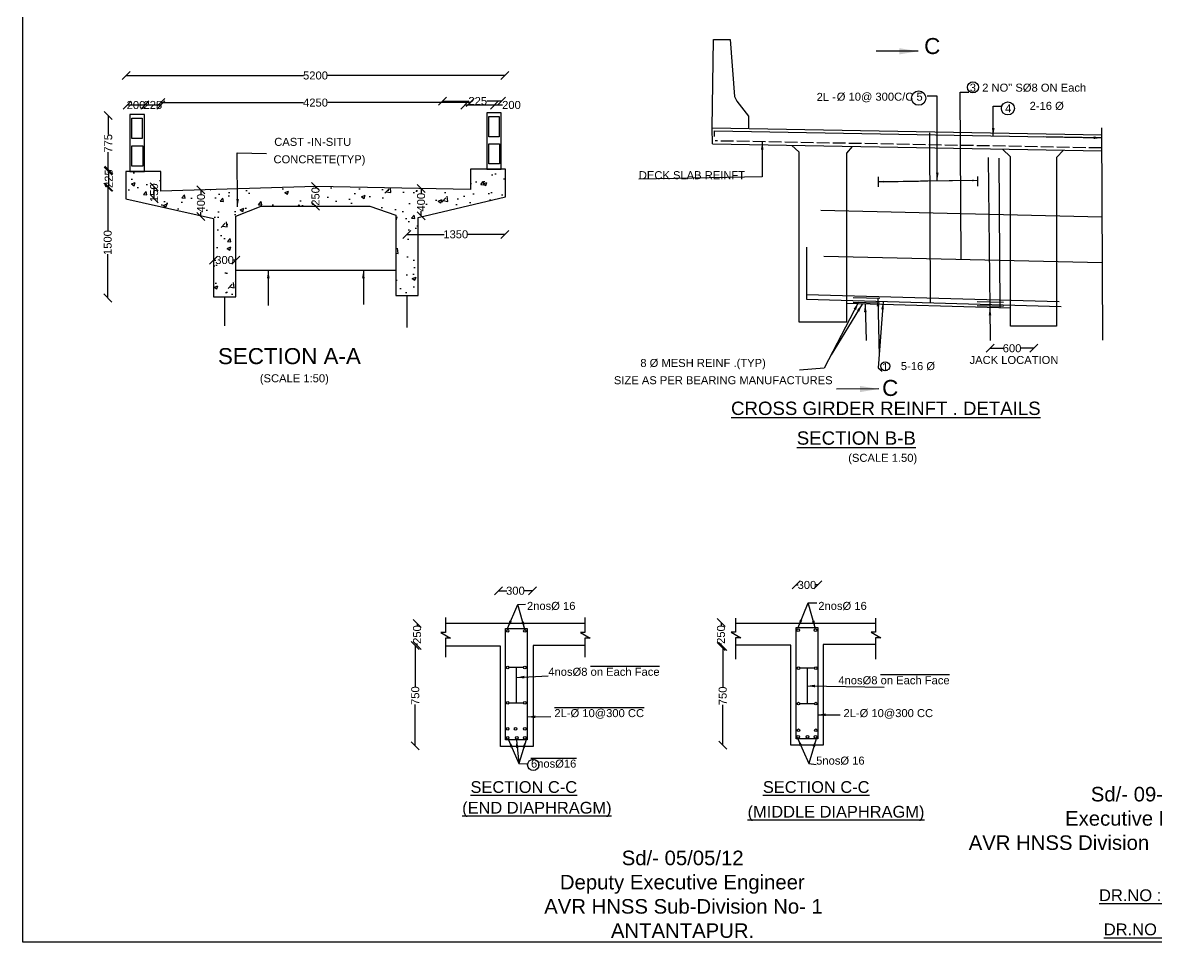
# Model space of a CAD drawing. Header units: millimetres. Extents: x 5124 to 2829911, y 2311 to 44675674.
# Drawn here: x 2810921 to 2821542, y 44661532 to 44670142 of the extents above; entities that cross this region are included whole.
import ezdxf

# ---------------------------------------------------------------- set-up
doc = ezdxf.new("R2010")
doc.units = ezdxf.units.MM
doc.header["$MEASUREMENT"] = 0
doc.linetypes.add('ACAD_ISO02W100', pattern=[15, 12, -3])
for name, color, linetype in [('DIMENSION', 7, 'Continuous'), ('DRAWING', 2, 'Continuous'), ('TEXT', 7, 'Continuous')]:
    doc.layers.add(name, color=color, linetype=linetype)
doc.styles.get("Standard").update_dxf_attribs({"font": 'arial.ttf', "height": 75})
doc.dimstyles.get("Standard").update_dxf_attribs({"dimtxt": 75, "dimasz": 75, "dimexe": 0.18, "dimexo": 0.0625, "dimgap": 0.09, "dimtad": 0, "dimdec": 0, "dimzin": 0, "dimdsep": 46, "dimtxsty": 'Standard', "dimblk": 'OBLIQUE', "dimcen": 0.09, "dimse1": 1, "dimse2": 1, "dimadec": 0, "dimazin": 0, "dimtfac": 1, "dimtdec": 0, "dimtofl": 0, "dimtmove": 0, "dimatfit": 3, "dimfxl": 1, "dimtolj": 1, "dimtzin": 0, "dimarcsym": 0})

# ---------------------------------------------------------------- blocks, each defined once
blk = doc.blocks.new('_Oblique')
at = {"color": 0, "linetype": 'ByBlock', "lineweight": -2}
blk.add_line((-0.5, -0.5), (0.5, 0.5), dxfattribs=at)
blk = doc.blocks.new('*D22')
at = {"layer": 'Defpoints', "color": 0, "transparency": 16777216}
for p in [(2815439, 44669647), (2811890, 44669602), (2815439, 44669602)]:
    blk.add_point(p, dxfattribs=at)
at = {"layer": 'DIMENSION', "color": 0, "lineweight": -2, "transparency": 16777216}
for p, q in [((2811890, 44669647), (2813553, 44669647)), ((2815439, 44669647), (2813777, 44669647))]:
    blk.add_line(p, q, dxfattribs=at)
at = {"layer": 'DIMENSION', "color": 0, "lineweight": -2, "transparency": 16777216, "xscale": 75, "yscale": 75, "zscale": 75, "rotation": 180}
blk.add_blockref('_Oblique', (2811890, 44669647), dxfattribs=at)
at = {"layer": 'DIMENSION', "color": 0, "lineweight": -2, "transparency": 16777216, "xscale": 75, "yscale": 75, "zscale": 75}
blk.add_blockref('_Oblique', (2815439, 44669647), dxfattribs=at)
at = {"layer": 'DIMENSION', "color": 0, "transparency": 16777216, "insert": (2813665, 44669647), "char_height": 75, "attachment_point": 5}
blk.add_mtext('\\A1;5200', dxfattribs=at)
blk = doc.blocks.new('*D23')
at = {"layer": 'Defpoints', "color": 0, "transparency": 16777216}
for p in [(2811901, 44669372), (2811901, 44669370), (2812066, 44669372)]:
    blk.add_point(p, dxfattribs=at)
at = {"layer": 'DIMENSION', "color": 0, "lineweight": -2, "transparency": 16777216}
blk.add_line((2812066, 44669370), (2811901, 44669370), dxfattribs=at)
at = {"layer": 'DIMENSION', "color": 0, "lineweight": -2, "transparency": 16777216, "xscale": 75, "yscale": 75, "zscale": 75, "rotation": 180}
blk.add_blockref('_Oblique', (2811901, 44669370), dxfattribs=at)
at = {"layer": 'DIMENSION', "color": 0, "lineweight": -2, "transparency": 16777216, "xscale": 75, "yscale": 75, "zscale": 75}
blk.add_blockref('_Oblique', (2812066, 44669370), dxfattribs=at)
at = {"layer": 'DIMENSION', "color": 0, "transparency": 16777216, "insert": (2811983, 44669370), "char_height": 75, "attachment_point": 5}
blk.add_mtext('\\A1;200', dxfattribs=at)
blk = doc.blocks.new('*D24')
at = {"layer": 'Defpoints', "color": 0, "transparency": 16777216}
for p in [(2812066, 44669370), (2812217, 44669371), (2812217, 44669370)]:
    blk.add_point(p, dxfattribs=at)
at = {"layer": 'DIMENSION', "color": 0, "lineweight": -2, "transparency": 16777216}
blk.add_line((2812066, 44669371), (2812217, 44669371), dxfattribs=at)
at = {"layer": 'DIMENSION', "color": 0, "lineweight": -2, "transparency": 16777216, "xscale": 75, "yscale": 75, "zscale": 75, "rotation": 180}
blk.add_blockref('_Oblique', (2812066, 44669371), dxfattribs=at)
at = {"layer": 'DIMENSION', "color": 0, "lineweight": -2, "transparency": 16777216, "xscale": 75, "yscale": 75, "zscale": 75}
blk.add_blockref('_Oblique', (2812217, 44669371), dxfattribs=at)
at = {"layer": 'DIMENSION', "color": 0, "transparency": 16777216, "insert": (2812141, 44669371), "char_height": 75, "attachment_point": 5}
blk.add_mtext('\\A1;225', dxfattribs=at)
blk = doc.blocks.new('*D25')
at = {"layer": 'Defpoints', "color": 0, "transparency": 16777216}
for p in [(2812217, 44669370), (2815114, 44669393), (2815114, 44669370)]:
    blk.add_point(p, dxfattribs=at)
at = {"layer": 'DIMENSION', "color": 0, "lineweight": -2, "transparency": 16777216}
for p, q in [((2812217, 44669393), (2813552, 44669393)), ((2815114, 44669393), (2813779, 44669393))]:
    blk.add_line(p, q, dxfattribs=at)
at = {"layer": 'DIMENSION', "color": 0, "lineweight": -2, "transparency": 16777216, "xscale": 75, "yscale": 75, "zscale": 75, "rotation": 180}
blk.add_blockref('_Oblique', (2812217, 44669393), dxfattribs=at)
at = {"layer": 'DIMENSION', "color": 0, "lineweight": -2, "transparency": 16777216, "xscale": 75, "yscale": 75, "zscale": 75}
blk.add_blockref('_Oblique', (2815114, 44669393), dxfattribs=at)
at = {"layer": 'DIMENSION', "color": 0, "transparency": 16777216, "insert": (2813665, 44669393), "char_height": 75, "attachment_point": 5}
blk.add_mtext('\\A1;4250', dxfattribs=at)
blk = doc.blocks.new('*D26')
at = {"layer": 'Defpoints', "color": 0, "transparency": 16777216}
for p in [(2815064, 44669393), (2815342, 44669371), (2815342, 44669371)]:
    blk.add_point(p, dxfattribs=at)
at = {"layer": 'DIMENSION', "color": 0, "lineweight": -2, "transparency": 16777216}
for p, q in [((2815064, 44669371), (2815342, 44669371)), ((2815342, 44669371), (2815417, 44669371))]:
    blk.add_line(p, q, dxfattribs=at)
at = {"layer": 'DIMENSION', "color": 0, "lineweight": -2, "transparency": 16777216, "xscale": 75, "yscale": 75, "zscale": 75, "rotation": 180}
blk.add_blockref('_Oblique', (2815064, 44669371), dxfattribs=at)
at = {"layer": 'DIMENSION', "color": 0, "lineweight": -2, "transparency": 16777216, "xscale": 75, "yscale": 75, "zscale": 75}
blk.add_blockref('_Oblique', (2815342, 44669371), dxfattribs=at)
at = {"layer": 'DIMENSION', "color": 0, "transparency": 16777216, "insert": (2815501, 44669371), "char_height": 75, "attachment_point": 5}
blk.add_mtext('\\A1;200', dxfattribs=at)
blk = doc.blocks.new('*D27')
at = {"layer": 'Defpoints', "color": 0, "transparency": 16777216}
for p in [(2814856, 44669408), (2814856, 44669393), (2815407, 44669371)]:
    blk.add_point(p, dxfattribs=at)
at = {"layer": 'DIMENSION', "color": 0, "lineweight": -2, "transparency": 16777216}
for p, q in [((2814856, 44669408), (2815101, 44669408)), ((2815407, 44669408), (2815269, 44669408))]:
    blk.add_line(p, q, dxfattribs=at)
at = {"layer": 'DIMENSION', "color": 0, "lineweight": -2, "transparency": 16777216, "xscale": 75, "yscale": 75, "zscale": 75, "rotation": 180}
blk.add_blockref('_Oblique', (2814856, 44669408), dxfattribs=at)
at = {"layer": 'DIMENSION', "color": 0, "lineweight": -2, "transparency": 16777216, "xscale": 75, "yscale": 75, "zscale": 75}
blk.add_blockref('_Oblique', (2815407, 44669408), dxfattribs=at)
at = {"layer": 'DIMENSION', "color": 0, "transparency": 16777216, "insert": (2815185, 44669408), "char_height": 75, "attachment_point": 5}
blk.add_mtext('\\A1;225', dxfattribs=at)
blk = doc.blocks.new('*D28')
at = {"layer": 'Defpoints', "color": 0, "transparency": 16777216}
for p in [(2811718, 44668602), (2811745, 44668602), (2811745, 44667564)]:
    blk.add_point(p, dxfattribs=at)
at = {"layer": 'DIMENSION', "color": 0, "lineweight": -2, "transparency": 16777216}
for p, q in [((2811718, 44668602), (2811718, 44668191)), ((2811718, 44667564), (2811718, 44667974))]:
    blk.add_line(p, q, dxfattribs=at)
at = {"layer": 'DIMENSION', "color": 0, "lineweight": -2, "transparency": 16777216, "xscale": 75, "yscale": 75, "zscale": 75}
for p, rotation in [((2811718, 44668602), 90), ((2811718, 44667564), 270)]:
    blk.add_blockref('_Oblique', p, dxfattribs=dict(at, rotation=rotation))
at = {"layer": 'DIMENSION', "color": 0, "transparency": 16777216, "insert": (2811718, 44668083), "char_height": 75, "attachment_point": 5, "rotation": 90}
blk.add_mtext('\\A1;1500', dxfattribs=at)
blk = doc.blocks.new('*D29')
at = {"layer": 'Defpoints', "color": 0, "transparency": 16777216}
for p in [(2811718, 44668760), (2811728, 44668760), (2811718, 44668602)]:
    blk.add_point(p, dxfattribs=at)
at = {"layer": 'DIMENSION', "color": 0, "lineweight": -2, "transparency": 16777216}
blk.add_line((2811728, 44668602), (2811728, 44668760), dxfattribs=at)
at = {"layer": 'DIMENSION', "color": 0, "lineweight": -2, "transparency": 16777216, "xscale": 75, "yscale": 75, "zscale": 75}
for p, rotation in [((2811728, 44668760), 90), ((2811728, 44668602), 270)]:
    blk.add_blockref('_Oblique', p, dxfattribs=dict(at, rotation=rotation))
at = {"layer": 'DIMENSION', "color": 0, "transparency": 16777216, "insert": (2811728, 44668681), "char_height": 75, "attachment_point": 5, "rotation": 90}
blk.add_mtext('\\A1;225', dxfattribs=at)
blk = doc.blocks.new('*D30')
at = {"layer": 'Defpoints', "color": 0, "transparency": 16777216}
for p in [(2811723, 44669273), (2811736, 44669273), (2811736, 44668752)]:
    blk.add_point(p, dxfattribs=at)
at = {"layer": 'DIMENSION', "color": 0, "lineweight": -2, "transparency": 16777216}
for p, q in [((2811723, 44669273), (2811723, 44669095)), ((2811723, 44668752), (2811723, 44668929))]:
    blk.add_line(p, q, dxfattribs=at)
at = {"layer": 'DIMENSION', "color": 0, "lineweight": -2, "transparency": 16777216, "xscale": 75, "yscale": 75, "zscale": 75}
for p, rotation in [((2811723, 44669273), 90), ((2811723, 44668752), 270)]:
    blk.add_blockref('_Oblique', p, dxfattribs=dict(at, rotation=rotation))
at = {"layer": 'DIMENSION', "color": 0, "transparency": 16777216, "insert": (2811723, 44669012), "char_height": 75, "attachment_point": 5, "rotation": 90}
blk.add_mtext('\\A1;775', dxfattribs=at)
blk = doc.blocks.new('*D31')
at = {"layer": 'Defpoints', "color": 0, "transparency": 16777216}
for p in [(2812102, 44668606), (2812153, 44668606), (2812102, 44668494)]:
    blk.add_point(p, dxfattribs=at)
at = {"layer": 'DIMENSION', "color": 0, "lineweight": -2, "transparency": 16777216}
blk.add_line((2812153, 44668494), (2812153, 44668606), dxfattribs=at)
at = {"layer": 'DIMENSION', "color": 0, "lineweight": -2, "transparency": 16777216, "xscale": 75, "yscale": 75, "zscale": 75}
for p, rotation in [((2812153, 44668606), 90), ((2812153, 44668494), 270)]:
    blk.add_blockref('_Oblique', p, dxfattribs=dict(at, rotation=rotation))
at = {"layer": 'DIMENSION', "color": 0, "transparency": 16777216, "insert": (2812153, 44668550), "char_height": 75, "attachment_point": 5, "rotation": 90}
blk.add_mtext('\\A1;150', dxfattribs=at)
blk = doc.blocks.new('*D32')
at = {"layer": 'Defpoints', "color": 0, "transparency": 16777216}
for p in [(2812592, 44668577), (2812643, 44668577), (2812619, 44668327)]:
    blk.add_point(p, dxfattribs=at)
at = {"layer": 'DIMENSION', "color": 0, "lineweight": -2, "transparency": 16777216}
for p, q in [((2812592, 44668577), (2812592, 44668536)), ((2812592, 44668327), (2812592, 44668368))]:
    blk.add_line(p, q, dxfattribs=at)
at = {"layer": 'DIMENSION', "color": 0, "lineweight": -2, "transparency": 16777216, "xscale": 75, "yscale": 75, "zscale": 75}
for p, rotation in [((2812592, 44668577), 90), ((2812592, 44668327), 270)]:
    blk.add_blockref('_Oblique', p, dxfattribs=dict(at, rotation=rotation))
at = {"layer": 'DIMENSION', "color": 0, "transparency": 16777216, "insert": (2812592, 44668452), "char_height": 75, "attachment_point": 5, "rotation": 90}
blk.add_mtext('\\A1;400', dxfattribs=at)
blk = doc.blocks.new('*D33')
at = {"layer": 'Defpoints', "color": 0, "transparency": 16777216}
for p in [(2812708, 44667919), (2812917, 44667919), (2812917, 44667919)]:
    blk.add_point(p, dxfattribs=at)
at = {"layer": 'DIMENSION', "color": 0, "lineweight": -2, "transparency": 16777216}
for p, q in [((2812708, 44667919), (2812730, 44667919)), ((2812917, 44667919), (2812895, 44667919))]:
    blk.add_line(p, q, dxfattribs=at)
at = {"layer": 'DIMENSION', "color": 0, "lineweight": -2, "transparency": 16777216, "xscale": 75, "yscale": 75, "zscale": 75, "rotation": 180}
blk.add_blockref('_Oblique', (2812708, 44667919), dxfattribs=at)
at = {"layer": 'DIMENSION', "color": 0, "lineweight": -2, "transparency": 16777216, "xscale": 75, "yscale": 75, "zscale": 75}
blk.add_blockref('_Oblique', (2812917, 44667919), dxfattribs=at)
at = {"layer": 'DIMENSION', "color": 0, "transparency": 16777216, "insert": (2812813, 44667919), "char_height": 75, "attachment_point": 5}
blk.add_mtext('\\A1;300', dxfattribs=at)
blk = doc.blocks.new('*D34')
at = {"layer": 'Defpoints', "color": 0, "transparency": 16777216}
for p in [(2815438, 44668160), (2814521, 44668108), (2815438, 44668108)]:
    blk.add_point(p, dxfattribs=at)
at = {"layer": 'DIMENSION', "color": 0, "lineweight": -2, "transparency": 16777216}
for p, q in [((2814521, 44668160), (2814871, 44668160)), ((2815438, 44668160), (2815088, 44668160))]:
    blk.add_line(p, q, dxfattribs=at)
at = {"layer": 'DIMENSION', "color": 0, "lineweight": -2, "transparency": 16777216, "xscale": 75, "yscale": 75, "zscale": 75, "rotation": 180}
blk.add_blockref('_Oblique', (2814521, 44668160), dxfattribs=at)
at = {"layer": 'DIMENSION', "color": 0, "lineweight": -2, "transparency": 16777216, "xscale": 75, "yscale": 75, "zscale": 75}
blk.add_blockref('_Oblique', (2815438, 44668160), dxfattribs=at)
at = {"layer": 'DIMENSION', "color": 0, "transparency": 16777216, "insert": (2814979, 44668160), "char_height": 75, "attachment_point": 5}
blk.add_mtext('\\A1;1350', dxfattribs=at)
blk = doc.blocks.new('*D35')
at = {"layer": 'Defpoints', "color": 0, "transparency": 16777216}
for p in [(2814654, 44668589), (2814705, 44668589), (2814701, 44668334)]:
    blk.add_point(p, dxfattribs=at)
at = {"layer": 'DIMENSION', "color": 0, "lineweight": -2, "transparency": 16777216}
for p, q in [((2814654, 44668589), (2814654, 44668546)), ((2814654, 44668334), (2814654, 44668377))]:
    blk.add_line(p, q, dxfattribs=at)
at = {"layer": 'DIMENSION', "color": 0, "lineweight": -2, "transparency": 16777216, "xscale": 75, "yscale": 75, "zscale": 75}
for p, rotation in [((2814654, 44668589), 90), ((2814654, 44668334), 270)]:
    blk.add_blockref('_Oblique', p, dxfattribs=dict(at, rotation=rotation))
at = {"layer": 'DIMENSION', "color": 0, "transparency": 16777216, "insert": (2814654, 44668461), "char_height": 75, "attachment_point": 5, "rotation": 90}
blk.add_mtext('\\A1;400', dxfattribs=at)
blk = doc.blocks.new('*D36')
at = {"layer": 'Defpoints', "color": 0, "transparency": 16777216}
for p in [(2813668, 44668607), (2813665, 44668424), (2813665, 44668424)]:
    blk.add_point(p, dxfattribs=at)
at = {"layer": 'DIMENSION', "color": 0, "lineweight": -2, "transparency": 16777216}
for p, q in [((2813665, 44668607), (2813665, 44668599)), ((2813665, 44668424), (2813665, 44668432))]:
    blk.add_line(p, q, dxfattribs=at)
at = {"layer": 'DIMENSION', "color": 0, "lineweight": -2, "transparency": 16777216, "xscale": 75, "yscale": 75, "zscale": 75}
for p, rotation in [((2813665, 44668607), 90), ((2813665, 44668424), 270)]:
    blk.add_blockref('_Oblique', p, dxfattribs=dict(at, rotation=rotation))
at = {"layer": 'DIMENSION', "color": 0, "transparency": 16777216, "insert": (2813665, 44668515), "char_height": 75, "attachment_point": 5, "rotation": 90}
blk.add_mtext('\\A1;250', dxfattribs=at)
blk = doc.blocks.new('*D38')
at = {"layer": 'Defpoints', "color": 0, "transparency": 16777216}
for p in [(2817461, 44664300), (2817480, 44664300), (2817461, 44663378)]:
    blk.add_point(p, dxfattribs=at)
at = {"layer": 'DIMENSION', "color": 0, "lineweight": -2, "transparency": 16777216}
for p, q in [((2817480, 44664300), (2817480, 44663921)), ((2817480, 44663378), (2817480, 44663756))]:
    blk.add_line(p, q, dxfattribs=at)
at = {"layer": 'DIMENSION', "color": 0, "lineweight": -2, "transparency": 16777216, "xscale": 75, "yscale": 75, "zscale": 75}
for p, rotation in [((2817480, 44664300), 90), ((2817480, 44663378), 270)]:
    blk.add_blockref('_Oblique', p, dxfattribs=dict(at, rotation=rotation))
at = {"layer": 'DIMENSION', "color": 0, "transparency": 16777216, "insert": (2817480, 44663839), "char_height": 75, "attachment_point": 5, "rotation": 90}
blk.add_mtext('\\A1;750', dxfattribs=at)
blk = doc.blocks.new('*D39')
at = {"layer": 'Defpoints', "color": 0, "transparency": 16777216}
for p in [(2817464, 44664526), (2817480, 44664526), (2817480, 44664300)]:
    blk.add_point(p, dxfattribs=at)
at = {"layer": 'DIMENSION', "color": 0, "lineweight": -2, "transparency": 16777216}
for p, q in [((2817464, 44664526), (2817464, 44664496)), ((2817464, 44664300), (2817464, 44664329))]:
    blk.add_line(p, q, dxfattribs=at)
at = {"layer": 'DIMENSION', "color": 0, "lineweight": -2, "transparency": 16777216, "xscale": 75, "yscale": 75, "zscale": 75}
for p, rotation in [((2817464, 44664526), 90), ((2817464, 44664300), 270)]:
    blk.add_blockref('_Oblique', p, dxfattribs=dict(at, rotation=rotation))
at = {"layer": 'DIMENSION', "color": 0, "transparency": 16777216, "insert": (2817464, 44664413), "char_height": 75, "attachment_point": 5, "rotation": 90}
blk.add_mtext('\\A1;250', dxfattribs=at)
blk = doc.blocks.new('*D40')
at = {"layer": 'Defpoints', "color": 0, "transparency": 16777216}
for p in [(2814600, 44664309), (2814606, 44664309), (2814606, 44663372)]:
    blk.add_point(p, dxfattribs=at)
at = {"layer": 'DIMENSION', "color": 0, "lineweight": -2, "transparency": 16777216}
for p, q in [((2814600, 44664309), (2814600, 44663923)), ((2814600, 44663372), (2814600, 44663758))]:
    blk.add_line(p, q, dxfattribs=at)
at = {"layer": 'DIMENSION', "color": 0, "lineweight": -2, "transparency": 16777216, "xscale": 75, "yscale": 75, "zscale": 75}
for p, rotation in [((2814600, 44664309), 90), ((2814600, 44663372), 270)]:
    blk.add_blockref('_Oblique', p, dxfattribs=dict(at, rotation=rotation))
at = {"layer": 'DIMENSION', "color": 0, "transparency": 16777216, "insert": (2814600, 44663841), "char_height": 75, "attachment_point": 5, "rotation": 90}
blk.add_mtext('\\A1;750', dxfattribs=at)
blk = doc.blocks.new('*D41')
at = {"layer": 'Defpoints', "color": 0, "transparency": 16777216}
for p in [(2814600, 44664517), (2814617, 44664517), (2814600, 44664309)]:
    blk.add_point(p, dxfattribs=at)
at = {"layer": 'DIMENSION', "color": 0, "lineweight": -2, "transparency": 16777216}
for p, q in [((2814617, 44664517), (2814617, 44664497)), ((2814617, 44664309), (2814617, 44664330))]:
    blk.add_line(p, q, dxfattribs=at)
at = {"layer": 'DIMENSION', "color": 0, "lineweight": -2, "transparency": 16777216, "xscale": 75, "yscale": 75, "zscale": 75}
for p, rotation in [((2814617, 44664517), 90), ((2814617, 44664309), 270)]:
    blk.add_blockref('_Oblique', p, dxfattribs=dict(at, rotation=rotation))
at = {"layer": 'DIMENSION', "color": 0, "transparency": 16777216, "insert": (2814617, 44664413), "char_height": 75, "attachment_point": 5, "rotation": 90}
blk.add_mtext('\\A1;250', dxfattribs=at)
blk = doc.blocks.new('*D42')
at = {"layer": 'Defpoints', "color": 0, "transparency": 16777216}
for p in [(2815379, 44664809), (2815698, 44664823), (2815698, 44664809)]:
    blk.add_point(p, dxfattribs=at)
at = {"layer": 'DIMENSION', "color": 0, "lineweight": -2, "transparency": 16777216}
for p, q in [((2815379, 44664823), (2815456, 44664823)), ((2815698, 44664823), (2815621, 44664823))]:
    blk.add_line(p, q, dxfattribs=at)
at = {"layer": 'DIMENSION', "color": 0, "lineweight": -2, "transparency": 16777216, "xscale": 75, "yscale": 75, "zscale": 75, "rotation": 180}
blk.add_blockref('_Oblique', (2815379, 44664823), dxfattribs=at)
at = {"layer": 'DIMENSION', "color": 0, "lineweight": -2, "transparency": 16777216, "xscale": 75, "yscale": 75, "zscale": 75}
blk.add_blockref('_Oblique', (2815698, 44664823), dxfattribs=at)
at = {"layer": 'DIMENSION', "color": 0, "transparency": 16777216, "insert": (2815538, 44664823), "char_height": 75, "attachment_point": 5}
blk.add_mtext('\\A1;300', dxfattribs=at)
blk = doc.blocks.new('*D43')
at = {"layer": 'Defpoints', "color": 0, "transparency": 16777216}
for p in [(2818371, 44664877), (2818167, 44664478), (2818371, 44664478)]:
    blk.add_point(p, dxfattribs=at)
at = {"layer": 'DIMENSION', "color": 0, "lineweight": -2, "transparency": 16777216}
for p, q in [((2818167, 44664877), (2818186, 44664877)), ((2818371, 44664877), (2818352, 44664877))]:
    blk.add_line(p, q, dxfattribs=at)
at = {"layer": 'DIMENSION', "color": 0, "lineweight": -2, "transparency": 16777216, "xscale": 75, "yscale": 75, "zscale": 75, "rotation": 180}
blk.add_blockref('_Oblique', (2818167, 44664877), dxfattribs=at)
at = {"layer": 'DIMENSION', "color": 0, "lineweight": -2, "transparency": 16777216, "xscale": 75, "yscale": 75, "zscale": 75}
blk.add_blockref('_Oblique', (2818371, 44664877), dxfattribs=at)
at = {"layer": 'DIMENSION', "color": 0, "transparency": 16777216, "insert": (2818269, 44664877), "char_height": 75, "attachment_point": 5}
blk.add_mtext('\\A1;300', dxfattribs=at)
blk = doc.blocks.new('*D44')
at = {"layer": 'Defpoints', "color": 0, "transparency": 16777216}
for p in [(2819987, 44667090), (2820396, 44667093), (2820396, 44667090)]:
    blk.add_point(p, dxfattribs=at)
at = {"layer": 'DIMENSION', "color": 0, "lineweight": -2, "transparency": 16777216}
for p, q in [((2819987, 44667093), (2820108, 44667093)), ((2820396, 44667093), (2820274, 44667093))]:
    blk.add_line(p, q, dxfattribs=at)
at = {"layer": 'DIMENSION', "color": 0, "lineweight": -2, "transparency": 16777216, "xscale": 75, "yscale": 75, "zscale": 75, "rotation": 180}
blk.add_blockref('_Oblique', (2819987, 44667093), dxfattribs=at)
at = {"layer": 'DIMENSION', "color": 0, "lineweight": -2, "transparency": 16777216, "xscale": 75, "yscale": 75, "zscale": 75}
blk.add_blockref('_Oblique', (2820396, 44667093), dxfattribs=at)
at = {"layer": 'DIMENSION', "color": 0, "transparency": 16777216, "insert": (2820191, 44667093), "char_height": 75, "attachment_point": 5}
blk.add_mtext('\\A1;600', dxfattribs=at)

msp = doc.modelspace()

# ---------------------------------------------------------------- hatches: boundary and pattern name
at = {"layer": 'DIMENSION'}
h = msp.add_hatch(dxfattribs=at)
h.set_pattern_fill('AR-CONC', color=0, scale=50)
h.set_pattern_definition([(50, (0, 0), (358.6300913, -31.3760675), [37.5, -412.5]), (355, (0, 0), (-69.3756668, 376.096067), [30, -330]), (100.4514445, (29.9, -2.6), (289.2544234, 344.7199955), [31.870096, -350.571056]), (46.1842, (0, 100), (533.6206653, -82.7596404), [56.25, -618.75]), (96.6356355, (44.47, 93.1), (467.330973, 487.0593004), [47.805171, -525.85688]), (351.184164, (0, 100), (467.3309725, 487.0593), [45, -495.0000005]), (21, (50, 75), (298.453526, -201.3094453), [37.5, -412.5]), (326, (50, 75), (121.657666, 362.5750225), [30, -330]), (71.4514447, (74.87, 58.22), (420.1111884, 161.2655764), [31.870095, -350.571056]), (37.5, (0, 0), (6.07992766, 166.4469269), [0, -326, 0, -335, 0, -331.25]), (7.5, (0, 0), (131.5347687, 197.20585594), [0, -191, 0, -318.5, 0, -126.25]), (327.5, (-111.5, 0), (266.9112181, -11.27743587), [0, -125, 0, -390, 0, -517.5]), (317.5, (-161.5, 0), (291.5930847, 50.0524912), [0, -162.5, 0, -259, 0, -367.5])])
h.paths.add_polyline_path([(2814175.2, 44668423.8), (2814417.5, 44668339.3), (2814417.5, 44667586.3), (2814625.4, 44667586.3), (2814625.4, 44668316.3), (2815445.3, 44668512.3), (2815445.3, 44668769.3), (2815116.1, 44668769.3), (2815116.1, 44668581.3), (2813667.9, 44668607.1), (2812216.3, 44668563.9), (2812216.3, 44668749), (2811889.4, 44668749), (2811889.4, 44668492.3), (2812708, 44668307.1), (2812708, 44667576.3), (2812917.1, 44667576.3), (2812917.1, 44668331.6), (2813155, 44668423.8)])
h.paths.add_polyline_path([(2812230.9, 44668440.6), (2812230.9, 44668652.9), (2812076.4, 44668652.9), (2812076.4, 44668440.6)], flags=24)
h.paths.add_polyline_path([(2812669.4, 44668347.6), (2812669.4, 44668559.9), (2812514.8, 44668559.9), (2812514.8, 44668347.6)], flags=24)
h.paths.add_polyline_path([(2812706.7, 44667841.2), (2812919, 44667841.2), (2812919, 44667995.8), (2812706.7, 44667995.8)], flags=25)
h.paths.add_polyline_path([(2814731.3, 44668357.1), (2814731.3, 44668569.4), (2814576.8, 44668569.4), (2814576.8, 44668357.1)], flags=24)
h.paths.add_polyline_path([(2813742.9, 44668410.3), (2813742.9, 44668622.6), (2813588.4, 44668622.6), (2813588.4, 44668410.3)], flags=25)

# ---------------------------------------------------------------- linework, layer by layer
at = {"layer": 'DIMENSION', "color": 0}
for centre, radius in [((2819824.5, 44669536.5), 51.8), ((2819316.4, 44669435.3), 67.2), ((2820151.7, 44669339.2), 61), ((2819002.6, 44666925.5), 42), ((2815704.8, 44663191.9), 52.9)]:
    msp.add_circle(centre, radius, dxfattribs=at)
at = {"layer": 'DRAWING', "color": 0}
for points in [[(2810921.4, 44675673.8), (2829890.6, 44675673.8), (2829890.6, 44661531.5), (2810921.4, 44661531.5)], [(2811925, 44668749), (2812061.9, 44668749), (2812061.9, 44669283.3), (2811925, 44669283.3)], [(2811942.8, 44669248.4), (2812041.4, 44669248.4), (2812041.4, 44669057.2), (2811942.8, 44669057.2)], [(2815271.5, 44668769.3), (2815403, 44668769.3), (2815403, 44669298.1), (2815271.5, 44669298.1)], [(2815289.8, 44669264.4), (2815385.2, 44669264.4), (2815385.2, 44669074.4), (2815289.8, 44669074.4)], [(2815289.8, 44669006), (2815388.4, 44669006), (2815388.4, 44668818.9), (2815289.8, 44668818.9)], [(2811942.8, 44668987.7), (2812045.8, 44668987.7), (2812045.8, 44668797.1), (2811942.8, 44668797.1)], [(2815445, 44664470.1), (2815648.8, 44664470.1), (2815648.8, 44663427.9), (2815445, 44663427.9)], [(2818167.1, 44664478.1), (2818370.9, 44664478.1), (2818370.9, 44663435.9), (2818167.1, 44663435.9)]]:
    msp.add_lwpolyline(points, close=True, dxfattribs=at)
for points in [[(2817383.1, 44669006.5), (2817380.2, 44669158.7), (2817393.6, 44669985.7), (2817549.3, 44669985.7), (2817590.5, 44669450.1), (2817612.7, 44669407.3), (2817720.4, 44669265.4), (2817720.4, 44669156.2)], [(2819713.4, 44667926.7), (2819706.1, 44669491.9), (2819785.9, 44669491.9)], [(2817380.2, 44669158.7), (2821031, 44669092.3)], [(2817402.2, 44669074.5), (2817402.2, 44669128.9), (2821030, 44669063.4)], [(2819426.5, 44667519.5), (2819420.1, 44669108.9)], [(2821029.5, 44669158.7), (2821039.1, 44667170.7)], [(2817383.1, 44669006.5), (2821030.6, 44668941.3)], [(2818127.8, 44668993.2), (2818192.7, 44668932.4), (2818192.7, 44667340.5), (2818641.7, 44667340.5), (2818641.7, 44668919.7), (2818696.4, 44668983)], [(2820673.8, 44668947.7), (2820606, 44668878.1), (2820606, 44667300.5), (2820174.8, 44667300.5), (2820174.8, 44668886.5), (2820102.3, 44668957.9)], [(2819965.9, 44668879.2), (2819983.3, 44667475.5)], [(2820079.3, 44667471.9), (2820069.4, 44668874.2)], [(2811889.4, 44668749.6), (2811889.4, 44668492.3), (2812708, 44668307.1), (2812708, 44667576.3), (2812917.1, 44667576.3), (2812917.1, 44668331.6), (2813155, 44668423.8), (2814175.2, 44668423.8), (2814417.5, 44668339.3), (2814417.5, 44667586.3), (2814625.4, 44667586.3), (2814625.4, 44668316.3), (2815445.3, 44668512.3), (2815445.3, 44668769.3), (2815116.1, 44668769.3), (2815116.1, 44668581.3), (2813667.9, 44668607.1), (2812216.3, 44668563.9), (2812216.3, 44668749), (2811889.4, 44668749)], [(2818935, 44668699), (2818935, 44668605.8)], [(2819868.1, 44668701.6), (2819868.1, 44668612.5)], [(2819868.1, 44668664.8), (2818935, 44668652.4)], [(2818398.4, 44668387.3), (2821033.5, 44668323.2)], [(2818265.5, 44668038.7), (2818265.5, 44667552.6), (2820651.1, 44667484.7)], [(2818427, 44667956.8), (2821035.6, 44667895.7)], [(2812917.1, 44667823.7), (2814417.5, 44667823.7)], [(2812812.9, 44667576.3), (2812812.9, 44667302.4)], [(2814521.4, 44667586.3), (2814521.4, 44667289)], [(2818265.5, 44667598.1), (2820631.8, 44667531.2)], [(2820174.8, 44667469.3), (2818641.7, 44667511.2)], [(2818702.7, 44667525.3), (2818949.6, 44667518.8)], [(2818703.7, 44667567.3), (2818950.6, 44667560.9)], [(2819864.9, 44667532), (2820111.1, 44667525.6)], [(2819864.4, 44667494.1), (2820109.6, 44667487.3)], [(2814881.4, 44664571.8), (2814881.4, 44664431.3), (2814840.4, 44664431.3), (2814930.9, 44664378.1), (2814881.4, 44664378.1), (2814881.4, 44664201.2)], [(2816187.8, 44664571.8), (2816187.8, 44664431.3), (2816146.8, 44664431.3), (2816237.3, 44664378.1), (2816187.8, 44664378.1), (2816187.8, 44664201.2)], [(2817601, 44664566.9), (2817601, 44664436.7), (2817558.1, 44664436.7), (2817650.8, 44664380.8), (2817598.4, 44664380.8), (2817598.4, 44664182.6)], [(2818913, 44664566.9), (2818913, 44664436.7), (2818870.1, 44664436.7), (2818962.8, 44664380.8), (2818910.4, 44664380.8), (2818910.4, 44664182.6)], [(2814881.4, 44664520.1), (2816187.8, 44664520.1)], [(2817601, 44664521.1), (2818913, 44664521.1)], [(2816187.8, 44664309.2), (2815704.4, 44664309.2), (2815704.4, 44663364.9), (2815397.2, 44663364.9), (2815397.2, 44664305.4), (2814881.4, 44664305.4)], [(2818910.4, 44664319.5), (2818422.4, 44664319.5), (2818422.4, 44663378.8), (2818118.1, 44663378.8), (2818118.1, 44664314.4), (2817598.4, 44664314.4)], [(2815614.1, 44664105.4), (2815477.7, 44664105.4)], [(2815545.9, 44664105.4), (2815545.9, 44663773.5)], [(2818338.9, 44664098), (2818202.5, 44664098)], [(2818270.7, 44664098), (2818270.7, 44663766)], [(2815477.7, 44663773.5), (2815614.1, 44663773.5)], [(2818202.5, 44663766), (2818338.9, 44663766)]]:
    msp.add_lwpolyline(points, dxfattribs=at)
at = {"layer": 'DRAWING', "color": 0, "linetype": 'ACAD_ISO02W100', "ltscale": 10}
msp.add_lwpolyline([(2821030.5, 44668968.6), (2817410.5, 44669034.7)], dxfattribs=at)
at = {"layer": 'DRAWING', "color": 0}
for centre in [(2815465.3, 44664446.6), (2815626.5, 44664446.6), (2818187.4, 44664454.5), (2818348.7, 44664454.5), (2815465.3, 44664105.4), (2815626.5, 44664105.4), (2818190.1, 44664098), (2818351.3, 44664098), (2815465.3, 44663773.5), (2815626.5, 44663773.5), (2818190.1, 44663766), (2818351.3, 44663766), (2815465.3, 44663529.3), (2815539.9, 44663529.3), (2815626.5, 44663529.3), (2818190.3, 44663516.4), (2818351.6, 44663516.4), (2815465.3, 44663446.7), (2815551.4, 44663446.7), (2815626.5, 44663446.7), (2818187.4, 44663454.6), (2818273.5, 44663454.6), (2818348.7, 44663454.6)]:
    msp.add_circle(centre, 12.4, dxfattribs=at)

# ---------------------------------------------------------------- texts
at = {"layer": 'DIMENSION', "color": 0}
for s, height, p in [('C', 150, (2819367.4, 44669848)), ('3  2 NO" SØ8 ON Each ', 75, (2819794.5, 44669496)), ('2L -', 75, (2818360, 44669409.2)), ('Ø 10@ 300C/C 5', 75, (2818548.3, 44669411.4)), ('4', 75, (2820125.4, 44669301.6)), ('2-16 Ø', 75, (2820355.5, 44669325.5)), ('CAST -IN-SITU', 75, (2813278.2, 44668988.5)), ('CONCRETE(TYP)', 75, (2813271.3, 44668825.1)), ('DECK SLAB REINFT', 75, (2816694, 44668676.5)), ('SECTION A-A', 150, (2812751.1, 44666944.9)), ('8 Ø MESH REINF .(TYP)', 75, (2816708.1, 44666918.4)), ('JACK LOCATION', 75, (2819792.6, 44666946.3)), ('1', 75, (2818972.7, 44666879.5)), ('5-16 Ø', 75, (2819149, 44666889)), ('(SCALE 1:50)', 75, (2813143.4, 44666774.9)), ('SIZE AS PER BEARING MANUFACTURES', 75, (2816460.4, 44666756.6)), ('C', 150, (2818973.4, 44666646.8)), ('%%UCROSS GIRDER REINFT . DETAILS', 125, (2817558, 44666468.7)), ('%%USECTION B-B', 125, (2818173.8, 44666190.5)), ('(SCALE 1.50)', 75, (2818655.8, 44666030.1)), ('2nosØ 16', 75, (2815646.1, 44664643.8)), ('2nosØ 16', 75, (2818375.4, 44664643.8)), ('4nosØ8 %%Oon Each Face', 75, (2815846, 44664026.9)), ('4nosØ8 %%Oon Each Face', 75, (2818563.4, 44663947.5)), ('%%O2L-Ø 10@300 CC', 75, (2815902.9, 44663639.9)), ('2L-Ø 10@300 CC', 75, (2818611.2, 44663639.9)), ('5nosØ 16', 75, (2818355.5, 44663195.3)), ('%%O6nosØ16', 75, (2815683.5, 44663167.1)), ('%%USECTION C-C', 110, (2815117, 44662930.2)), ('%%USECTION C-C', 110, (2817856.3, 44662930.2)), ('%%U(END DIAPHRAGM)', 110, (2815039, 44662736.6)), ('%%U(MIDDLE DIAPHRAGM)', 110, (2817713.4, 44662699.3))]:
    msp.add_text(s, height=height, dxfattribs=at).set_placement(p)
at = {"layer": 'DIMENSION', "char_height": 136.124, "attachment_point": 1}
for s, insert, width in [('\\pi1171.6;Sd/- 09-05-12\\P\\pi930.68;{\\C0;Executive Engineer  \\P\\pi27.763;AVR HNSS Division  No-6,ANANTAPUR }', (2819757.2, 44662986.6), 3487.424), ('\\pi743.67;Sd/- 05/05/12 \\P\\pi164.4;{\\C0;Deputy Executive Engineer  \\P\\pi17.596;AVR HNSS Sub-Division No- 1 \\P\\pi642.64;ANTANTAPUR.}', (2815790.2, 44662389.9), 2610.6)]:
    msp.add_mtext(s, dxfattribs=dict(at, insert=insert, width=width))
at = {"layer": 'TEXT', "color": 0}
for s, p in [('%%UDR.NO :CE/TGP/SKHT/DW/DD2/DEE3/P-3/598/2012/ DT .30-10-2012', (2821005.7, 44661917)), ('%%UDR.NO :CE/TGP/SKHT/DW/DD2/DEE3/P-3/629/2012/ DT .30-10-2012', (2821050.4, 44661597.1))]:
    msp.add_text(s, height=110.582, dxfattribs=at).set_placement(p)

# ---------------------------------------------------------------- dimensions: what is measured, and where the dimension line sits
at = {"layer": 'DIMENSION', "color": 0}
for base, p1, p2, text, picture, middle in [((2815438.9, 44669647.5), (2811890.2, 44669601.8), (2815438.9, 44669601.8), '5200', '*D22', (2813664.6, 44669647.5)), ((2815113.6, 44669392.7), (2812216.5, 44669369.8), (2815113.6, 44669369.8), '4250', '*D25', (2813665.1, 44669392.7)), ((2815437.9, 44668160), (2814520.5, 44668108), (2815437.9, 44668108), '1350', '*D34', (2814979.2, 44668160)), ((2812917.1, 44667919), (2812708, 44667919), (2812917.1, 44667919), '300', '*D33', (2812812.6, 44667919)), ((2820396.2, 44667092.6), (2819986.7, 44667090.2), (2820396.2, 44667090.2), '600', '*D44', (2820191.5, 44667092.6)), ((2815698.1, 44664823.1), (2815378.5, 44664809.4), (2815698.1, 44664809.4), '300', '*D42', (2815538.3, 44664823.1)), ((2818370.9, 44664876.5), (2818167.1, 44664478.1), (2818370.9, 44664478.1), '300', '*D43', (2818269, 44664876.5))]:
    dim = msp.add_linear_dim(base=base, p1=p1, p2=p2, text=text, dimstyle='Standard', dxfattribs=at)
    dim.commit()
    dim.dimension.update_dxf_attribs({"geometry": picture, "text_midpoint": middle})
for base, p1, p2, text, picture, middle in [((2814856.3, 44669408.4), (2815407.3, 44669370.9), (2814856.3, 44669392.7), '225', '*D27', (2815185.2, 44669408.4)), ((2811901.1, 44669369.8), (2812065.5, 44669372), (2811901.1, 44669372), '200', '*D23', (2811983.3, 44669369.8)), ((2812216.5, 44669370.9), (2812065.5, 44669369.8), (2812216.5, 44669369.8), '225', '*D24', (2812141, 44669370.9)), ((2815342.4, 44669370.9), (2815063.9, 44669392.7), (2815342.4, 44669370.9), '200', '*D26', (2815500.8, 44669370.9))]:
    dim = msp.add_linear_dim(base=base, p1=p1, p2=p2, text=text, dimstyle='Standard', dxfattribs=at)
    dim.commit()
    dim.dimension.update_dxf_attribs({"geometry": picture, "text_midpoint": middle, "dimtype": 160})
for base, p1, p2, text, picture, middle in [((2811723.3, 44669272.8), (2811736, 44668751.8), (2811736, 44669272.8), '775', '*D30', (2811723.3, 44669012.3)), ((2811718.3, 44668601.7), (2811745.1, 44667563.5), (2811745.1, 44668601.7), '1500', '*D28', (2811718.3, 44668082.6)), ((2812591.6, 44668576.6), (2812619.2, 44668327.2), (2812642.7, 44668576.6), '400', '*D32', (2812591.6, 44668451.9)), ((2813665.1, 44668423.8), (2813667.9, 44668607.1), (2813665.1, 44668423.8), '250', '*D36', (2813665.1, 44668515.4)), ((2814653.5, 44668588.6), (2814700.6, 44668334.2), (2814705.1, 44668588.6), '400', '*D35', (2814653.5, 44668461.4)), ((2814616.7, 44664516.7), (2814599.8, 44664309.4), (2814599.8, 44664516.7), '250', '*D41', (2814616.7, 44664413.1)), ((2817464.3, 44664526), (2817479.6, 44664299.7), (2817479.6, 44664526), '250', '*D39', (2817464.3, 44664412.8)), ((2814599.8, 44664309.4), (2814605.7, 44663371.7), (2814605.7, 44664309.4), '750', '*D40', (2814599.8, 44663840.6)), ((2817479.6, 44664299.7), (2817460.9, 44663378.3), (2817460.9, 44664299.7), '750', '*D38', (2817479.6, 44663839))]:
    dim = msp.add_linear_dim(base=base, p1=p1, p2=p2, angle=90, text=text, dimstyle='Standard', dxfattribs=at)
    dim.commit()
    dim.dimension.update_dxf_attribs({"geometry": picture, "text_midpoint": middle})
for base, p1, p2, text, picture, middle in [((2811727.9, 44668759.9), (2811718.3, 44668601.7), (2811718.3, 44668759.9), '225', '*D29', (2811727.9, 44668680.8)), ((2812153.1, 44668606), (2812101.7, 44668493.9), (2812101.7, 44668606), '150', '*D31', (2812153.1, 44668549.9))]:
    dim = msp.add_linear_dim(base=base, p1=p1, p2=p2, angle=90, text=text, dimstyle='Standard', dxfattribs=at)
    dim.commit()
    dim.dimension.update_dxf_attribs({"geometry": picture, "text_midpoint": middle, "dimtype": 160})

# ---------------------------------------------------------------- leaders
for points, override in [([(2819311, 44669874.4), (2818916.5, 44669873.6)], {"dimasz": 175, "dimgap": 0.09, "dimtad": 0}), ([(2819490.4, 44668662.9), (2819490.4, 44669452.4), (2819396.9, 44669452.4)], {"dimgap": 0.09, "dimtad": 0}), ([(2820014.4, 44669079.2), (2820014.4, 44669358.5), (2820090, 44669358.5)], {"dimgap": 0.09, "dimtad": 0}), ([(2817850.6, 44669026.7), (2817850.7, 44668697.8), (2816694, 44668676.5)], {"dimgap": 0.09, "dimtad": 0}), ([(2812935.3, 44668417.1), (2812931.3, 44668922.3), (2813205.4, 44668918.4)], {"dimgap": 0.09, "dimtad": 0}), ([(2818752.7, 44667524), (2818431.8, 44666907.9), (2818200, 44666888.9)], {"dimgap": 0.09, "dimtad": 0}), ([(2818933.2, 44667561.3), (2818945.4, 44667023.2)], {"dimgap": 0.09, "dimtad": 0}), ([(2818983.4, 44667532.2), (2818936.9, 44666910.1), (2818972.7, 44666879.5)], {"dimgap": 0.09, "dimtad": 0}), ([(2818787.6, 44667507.2), (2818496.8, 44667032.8)], {"dimgap": 0.09, "dimtad": 0}), ([(2818813.7, 44667506.5), (2818825, 44667165.4)], {"dimgap": 0.09, "dimtad": 0}), ([(2819983.3, 44667475.5), (2819987.1, 44667164.7)], {"dimgap": 0.09, "dimtad": 0}), ([(2818941.6, 44666712.3), (2818547.1, 44666711.4)], {"dimasz": 175, "dimgap": 0.09, "dimtad": 0}), ([(2815462.8, 44664470.1), (2815561, 44664695.3), (2815631.1, 44664697.4)], {"dimgap": 0.09, "dimtad": 0}), ([(2815626.5, 44664459), (2815561, 44664695.3)], {"dimgap": 0.09, "dimtad": 0}), ([(2818186.4, 44664478.1), (2818279.6, 44664709), (2818361.9, 44664710.2)], {"dimgap": 0.09, "dimtad": 0}), ([(2818348.7, 44664467), (2818279.6, 44664709)], {"dimgap": 0.09, "dimtad": 0}), ([(2815545.9, 44664010.3), (2815846, 44664026.9)], {"dimgap": 0.09, "dimtad": 0}), ([(2818270.7, 44663932), (2818993.8, 44663921.3)], {"dimgap": 0.09, "dimtad": 0}), ([(2815648.8, 44663641.7), (2815871, 44663646.6)], {"dimgap": 0.09, "dimtad": 0}), ([(2818370.9, 44663662.2), (2818580.1, 44663662.2)], {"dimgap": 0.09, "dimtad": 0}), ([(2815473.5, 44663427.9), (2815571.1, 44663205.5)], {"dimgap": 0.09, "dimtad": 0}), ([(2815546.9, 44663427.9), (2815571.1, 44663205.5), (2815650.8, 44663202.1)], {"dimgap": 0.09, "dimtad": 0}), ([(2815637.1, 44663427.9), (2815571.1, 44663205.5)], {"dimgap": 0.09, "dimtad": 0}), ([(2818182, 44663443.4), (2818285.8, 44663205.7), (2818355.5, 44663195.3)], {"dimgap": 0.09, "dimtad": 0}), ([(2818355.5, 44663435.9), (2818285.8, 44663205.7)], {"dimgap": 0.09, "dimtad": 0})]:
    msp.add_leader(points, dimstyle='Standard', override=override, dxfattribs=at)
at = {"layer": 'DRAWING', "color": 0}
for points, override in [([(2821030, 44669063.4), (2820485.2, 44669073.2)], {"dimgap": 0.09, "dimtad": 0}), ([(2818935, 44668652.4), (2819313.2, 44668657.4)], {"dimasz": 50, "dimgap": 0.09, "dimtad": 0}), ([(2819868.1, 44668664.8), (2819331.8, 44668657.7)], {"dimasz": 50, "dimgap": 0.09, "dimtad": 0}), ([(2813222.4, 44667823.7), (2813222.4, 44667493.5)], {"dimgap": 0.09, "dimtad": 0}), ([(2814113.7, 44667823.7), (2814113.7, 44667503.4)], {"dimgap": 0.09, "dimtad": 0})]:
    msp.add_leader(points, dimstyle='Standard', override=override, dxfattribs=at)

doc.saveas('drawing.dxf')
